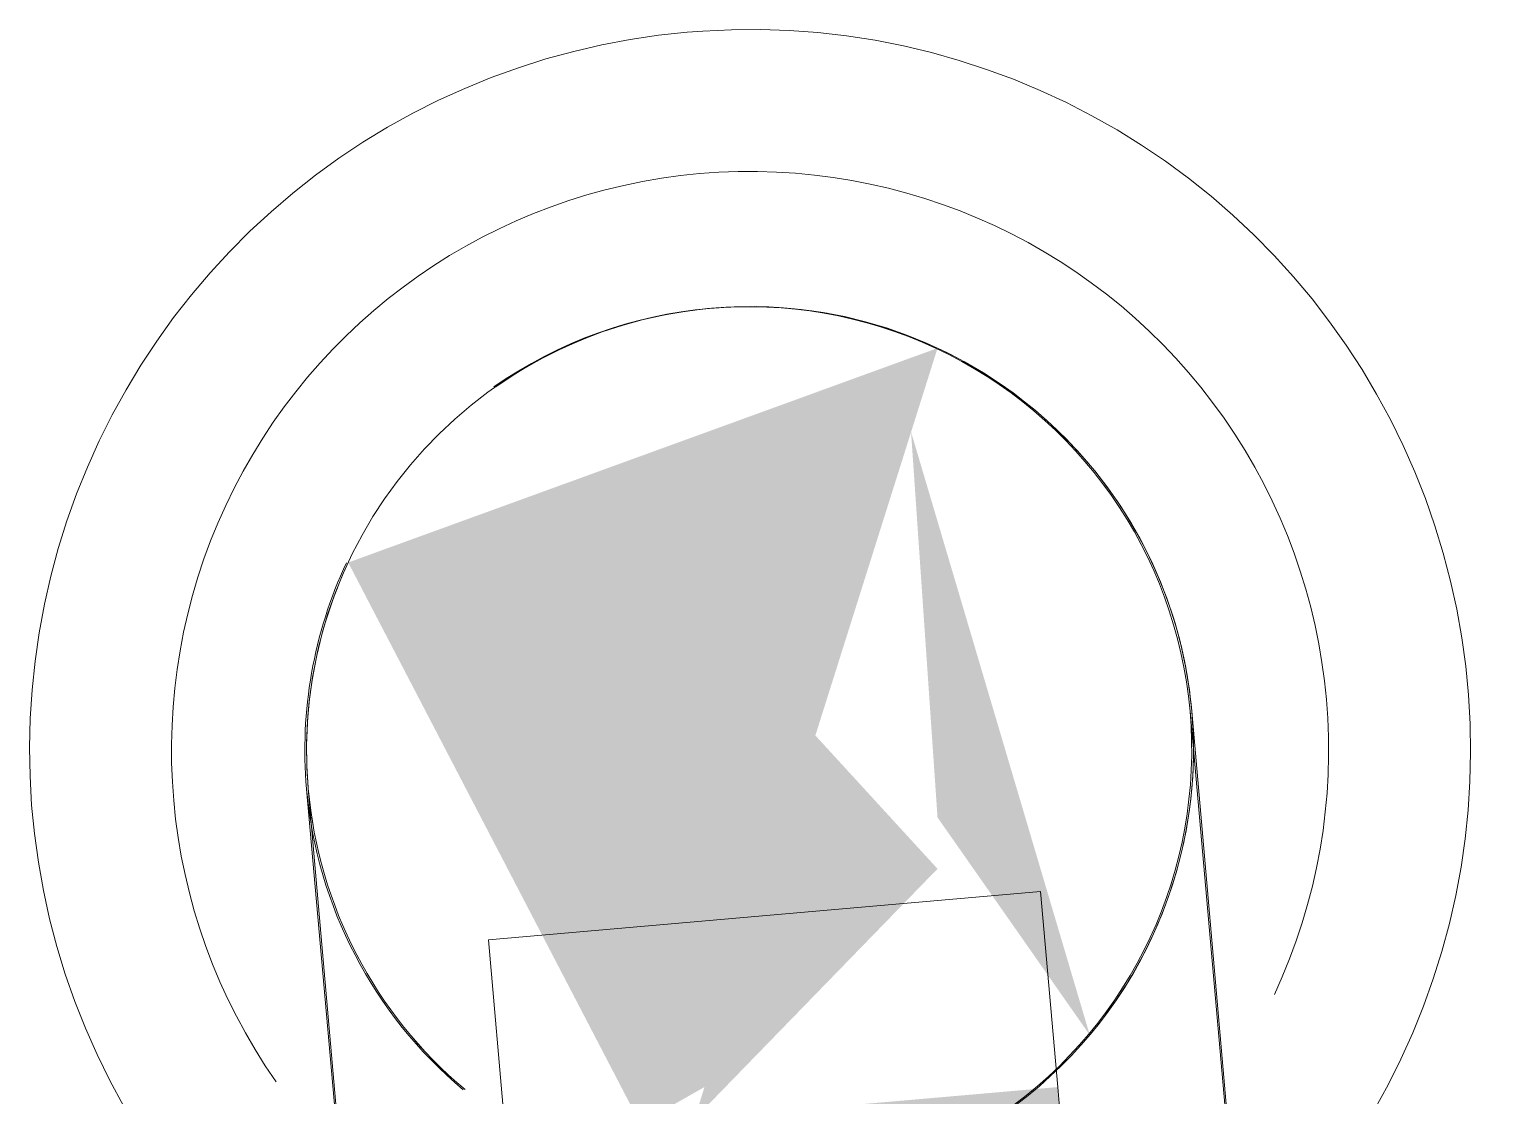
# Model space of a CAD drawing. Header units: millimetres. Extents: x -4612930 to -4329258, y -1064 to 30311.
# Drawn here: x -4567693.98 to -4567680.67, y 17017.82 to 17027.44 of the extents above; entities that cross this region are included whole.
import ezdxf

# ---------------------------------------------------------------- set-up
doc = ezdxf.new("R2010")
doc.units = ezdxf.units.MM
doc.layers.add('Q-SPCQ', color=91, linetype='Continuous', lineweight=5)

# ---------------------------------------------------------------- blocks, each defined once
blk = doc.blocks.new('Static Line_Sayfa_Metal Deck_Pan Mount - Up to 15 _ pitch - Max 2 Users-1845519-SOUTH WEST')
at = {"layer": 'Q-SPCQ'}
for points in [[(-4567688.473, 17017.568), (-4567687.893, 17017.897), (-4567685.791, 17024.563), (-4567691.107, 17022.629), (-4567688.644, 17017.897)], [(-4567685.649, 16971.303), (-4567680.668, 16971.739), (-4567684.706, 17017.897), (-4567689.687, 17017.462)]]:
    blk.add_hatch(color=256, dxfattribs=at).paths.add_polyline_path(points)
h = blk.add_hatch(color=256, dxfattribs=at)
h.paths.add_polyline_path([(-4567687.983, 17017.611), (-4567685.791, 17019.866), (-4567686.893, 17021.069), (-4567687.893, 17017.897)])
h.paths.add_polyline_path([(-4567684.418, 17018.367), (-4567686.03, 17023.808), (-4567685.791, 17020.329)])
for p, q in [((-4567681.841, 17002.362), (-4567683.513, 17021.289)), ((-4567681.84, 17002.359), (-4567683.497, 17021.287)), ((-4567691.482, 17020.585), (-4567689.81, 17001.658)), ((-4567691.467, 17020.589), (-4567689.809, 17001.662)), ((-4567684.861, 17019.662), (-4567689.842, 17019.226)), ((-4567684.706, 17017.897), (-4567684.861, 17019.662)), ((-4567689.842, 17019.226), (-4567689.687, 17017.462)), ((-4567684.706, 17017.897), (-4567680.668, 16971.739))]:
    blk.add_line(p, q, dxfattribs=at)
at = {"layer": 'Q-SPCQ', "flags": 128}
for points in [[(-4567688.048, 17027.413), (-4567688.307, 17027.385), (-4567688.564, 17027.347), (-4567688.819, 17027.299), (-4567689.073, 17027.24), (-4567689.323, 17027.172), (-4567689.571, 17027.093), (-4567689.816, 17027.005), (-4567690.056, 17026.906), (-4567690.293, 17026.799), (-4567690.525, 17026.682), (-4567690.752, 17026.555), (-4567690.974, 17026.42), (-4567691.191, 17026.276), (-4567691.401, 17026.123), (-4567691.606, 17025.962), (-4567691.803, 17025.794), (-4567691.994, 17025.617), (-4567692.177, 17025.433), (-4567692.353, 17025.241), (-4567692.522, 17025.043), (-4567692.682, 17024.838), (-4567692.833, 17024.627), (-4567692.977, 17024.41), (-4567693.111, 17024.188), (-4567693.237, 17023.96), (-4567693.353, 17023.727), (-4567693.46, 17023.49), (-4567693.557, 17023.249), (-4567693.645, 17023.005), (-4567693.722, 17022.756), (-4567693.79, 17022.505), (-4567693.848, 17022.252), (-4567693.895, 17021.996), (-4567693.932, 17021.739), (-4567693.959, 17021.48), (-4567693.976, 17021.221), (-4567693.982, 17020.961), (-4567693.977, 17020.701), (-4567693.963, 17020.441), (-4567693.938, 17020.183), (-4567693.902, 17019.925), (-4567693.857, 17019.669), (-4567693.801, 17019.415), (-4567693.735, 17019.164), (-4567693.659, 17018.915), (-4567693.573, 17018.67), (-4567693.478, 17018.428), (-4567693.372, 17018.19), (-4567693.258, 17017.957), (-4567693.134, 17017.728)], [(-4567688.048, 17027.413), (-4567688.307, 17027.385), (-4567688.564, 17027.347), (-4567688.819, 17027.299), (-4567689.073, 17027.24), (-4567689.323, 17027.172), (-4567689.571, 17027.093), (-4567689.816, 17027.005), (-4567690.056, 17026.906), (-4567690.293, 17026.799), (-4567690.525, 17026.682), (-4567690.752, 17026.555), (-4567690.974, 17026.42), (-4567691.191, 17026.276), (-4567691.401, 17026.123), (-4567691.606, 17025.962), (-4567691.803, 17025.794), (-4567691.994, 17025.617), (-4567692.177, 17025.433), (-4567692.353, 17025.241), (-4567692.522, 17025.043), (-4567692.682, 17024.838), (-4567692.833, 17024.627), (-4567692.977, 17024.41), (-4567693.111, 17024.188), (-4567693.237, 17023.96), (-4567693.353, 17023.727), (-4567693.46, 17023.49), (-4567693.557, 17023.249), (-4567693.645, 17023.005), (-4567693.722, 17022.756), (-4567693.79, 17022.505), (-4567693.848, 17022.252), (-4567693.895, 17021.996), (-4567693.932, 17021.739), (-4567693.959, 17021.48), (-4567693.976, 17021.221), (-4567693.982, 17020.961), (-4567693.977, 17020.701), (-4567693.963, 17020.441), (-4567693.938, 17020.183), (-4567693.902, 17019.925), (-4567693.857, 17019.669), (-4567693.801, 17019.415), (-4567693.735, 17019.164), (-4567693.659, 17018.915), (-4567693.573, 17018.67), (-4567693.478, 17018.428), (-4567693.372, 17018.19), (-4567693.258, 17017.957), (-4567693.134, 17017.728)], [(-4567688.048, 17027.413), (-4567688.307, 17027.385), (-4567688.564, 17027.347), (-4567688.819, 17027.299), (-4567689.073, 17027.24), (-4567689.323, 17027.172), (-4567689.571, 17027.093), (-4567689.816, 17027.005), (-4567690.056, 17026.906), (-4567690.293, 17026.799), (-4567690.525, 17026.682), (-4567690.752, 17026.555), (-4567690.974, 17026.42), (-4567691.191, 17026.276), (-4567691.401, 17026.123), (-4567691.606, 17025.962), (-4567691.803, 17025.794), (-4567691.994, 17025.617), (-4567692.177, 17025.433), (-4567692.353, 17025.241), (-4567692.522, 17025.043), (-4567692.682, 17024.838), (-4567692.833, 17024.627), (-4567692.977, 17024.41), (-4567693.111, 17024.188), (-4567693.237, 17023.96), (-4567693.353, 17023.727), (-4567693.46, 17023.49), (-4567693.557, 17023.249), (-4567693.645, 17023.005), (-4567693.722, 17022.756), (-4567693.79, 17022.505), (-4567693.848, 17022.252), (-4567693.895, 17021.996), (-4567693.932, 17021.739), (-4567693.959, 17021.48), (-4567693.976, 17021.221), (-4567693.982, 17020.961), (-4567693.977, 17020.701), (-4567693.963, 17020.441), (-4567693.938, 17020.183), (-4567693.902, 17019.925), (-4567693.857, 17019.669), (-4567693.801, 17019.415), (-4567693.735, 17019.164), (-4567693.659, 17018.915), (-4567693.573, 17018.67), (-4567693.478, 17018.428), (-4567693.372, 17018.19), (-4567693.258, 17017.957), (-4567693.134, 17017.728)], [(-4567688.048, 17027.413), (-4567688.307, 17027.385), (-4567688.564, 17027.347), (-4567688.819, 17027.299), (-4567689.073, 17027.24), (-4567689.323, 17027.172), (-4567689.571, 17027.093), (-4567689.816, 17027.005), (-4567690.056, 17026.906), (-4567690.293, 17026.799), (-4567690.525, 17026.682), (-4567690.752, 17026.555), (-4567690.974, 17026.42), (-4567691.191, 17026.276), (-4567691.401, 17026.123), (-4567691.606, 17025.962), (-4567691.803, 17025.794), (-4567691.994, 17025.617), (-4567692.177, 17025.433), (-4567692.353, 17025.241), (-4567692.522, 17025.043), (-4567692.682, 17024.838), (-4567692.833, 17024.627), (-4567692.977, 17024.41), (-4567693.111, 17024.188), (-4567693.237, 17023.96), (-4567693.353, 17023.727), (-4567693.46, 17023.49), (-4567693.557, 17023.249), (-4567693.645, 17023.005), (-4567693.722, 17022.756), (-4567693.79, 17022.505), (-4567693.848, 17022.252), (-4567693.895, 17021.996), (-4567693.932, 17021.739), (-4567693.959, 17021.48), (-4567693.976, 17021.221), (-4567693.982, 17020.961), (-4567693.977, 17020.701), (-4567693.963, 17020.441), (-4567693.938, 17020.183), (-4567693.902, 17019.925), (-4567693.857, 17019.669), (-4567693.801, 17019.415), (-4567693.735, 17019.164), (-4567693.659, 17018.915), (-4567693.573, 17018.67), (-4567693.478, 17018.428), (-4567693.372, 17018.19), (-4567693.258, 17017.957), (-4567693.134, 17017.728)], [(-4567688.048, 17027.413), (-4567688.307, 17027.385), (-4567688.564, 17027.347), (-4567688.819, 17027.299), (-4567689.073, 17027.24), (-4567689.323, 17027.172), (-4567689.571, 17027.093), (-4567689.816, 17027.005), (-4567690.056, 17026.906), (-4567690.293, 17026.799), (-4567690.525, 17026.682), (-4567690.752, 17026.555), (-4567690.974, 17026.42), (-4567691.191, 17026.276), (-4567691.401, 17026.123), (-4567691.606, 17025.962), (-4567691.803, 17025.794), (-4567691.994, 17025.617), (-4567692.177, 17025.433), (-4567692.353, 17025.241), (-4567692.522, 17025.043), (-4567692.682, 17024.838), (-4567692.833, 17024.627), (-4567692.977, 17024.41), (-4567693.111, 17024.188), (-4567693.237, 17023.96), (-4567693.353, 17023.727), (-4567693.46, 17023.49), (-4567693.557, 17023.249), (-4567693.645, 17023.005), (-4567693.722, 17022.756), (-4567693.79, 17022.505), (-4567693.848, 17022.252), (-4567693.895, 17021.996), (-4567693.932, 17021.739), (-4567693.959, 17021.48), (-4567693.976, 17021.221), (-4567693.982, 17020.961), (-4567693.977, 17020.701), (-4567693.963, 17020.441), (-4567693.938, 17020.183), (-4567693.902, 17019.925), (-4567693.857, 17019.669), (-4567693.801, 17019.415), (-4567693.735, 17019.164), (-4567693.659, 17018.915), (-4567693.573, 17018.67), (-4567693.478, 17018.428), (-4567693.372, 17018.19), (-4567693.258, 17017.957), (-4567693.134, 17017.728)], [(-4567688.048, 17027.413), (-4567688.307, 17027.385), (-4567688.564, 17027.347), (-4567688.819, 17027.299), (-4567689.073, 17027.24), (-4567689.323, 17027.172), (-4567689.571, 17027.093), (-4567689.816, 17027.005), (-4567690.056, 17026.906), (-4567690.293, 17026.799), (-4567690.525, 17026.682), (-4567690.752, 17026.555), (-4567690.974, 17026.42), (-4567691.191, 17026.276), (-4567691.401, 17026.123), (-4567691.606, 17025.962), (-4567691.803, 17025.794), (-4567691.994, 17025.617), (-4567692.177, 17025.433), (-4567692.353, 17025.241), (-4567692.522, 17025.043), (-4567692.682, 17024.838), (-4567692.833, 17024.627), (-4567692.977, 17024.41), (-4567693.111, 17024.188), (-4567693.237, 17023.96), (-4567693.353, 17023.727), (-4567693.46, 17023.49), (-4567693.557, 17023.249), (-4567693.645, 17023.005), (-4567693.722, 17022.756), (-4567693.79, 17022.505), (-4567693.848, 17022.252), (-4567693.895, 17021.996), (-4567693.932, 17021.739), (-4567693.959, 17021.48), (-4567693.976, 17021.221), (-4567693.982, 17020.961), (-4567693.977, 17020.701), (-4567693.963, 17020.441), (-4567693.938, 17020.183), (-4567693.902, 17019.925), (-4567693.857, 17019.669), (-4567693.801, 17019.415), (-4567693.735, 17019.164), (-4567693.659, 17018.915), (-4567693.573, 17018.67), (-4567693.478, 17018.428), (-4567693.372, 17018.19), (-4567693.258, 17017.957), (-4567693.134, 17017.728)], [(-4567688.048, 17027.413), (-4567688.307, 17027.385), (-4567688.564, 17027.347), (-4567688.819, 17027.299), (-4567689.073, 17027.24), (-4567689.323, 17027.172), (-4567689.571, 17027.093), (-4567689.816, 17027.005), (-4567690.056, 17026.906), (-4567690.293, 17026.799), (-4567690.525, 17026.682), (-4567690.752, 17026.555), (-4567690.974, 17026.42), (-4567691.191, 17026.276), (-4567691.401, 17026.123), (-4567691.606, 17025.962), (-4567691.803, 17025.794), (-4567691.994, 17025.617), (-4567692.177, 17025.433), (-4567692.353, 17025.241), (-4567692.522, 17025.043), (-4567692.682, 17024.838), (-4567692.833, 17024.627), (-4567692.977, 17024.41), (-4567693.111, 17024.188), (-4567693.237, 17023.96), (-4567693.353, 17023.727), (-4567693.46, 17023.49), (-4567693.557, 17023.249), (-4567693.645, 17023.005), (-4567693.722, 17022.756), (-4567693.79, 17022.505), (-4567693.848, 17022.252), (-4567693.895, 17021.996), (-4567693.932, 17021.739), (-4567693.959, 17021.48), (-4567693.976, 17021.221), (-4567693.982, 17020.961), (-4567693.977, 17020.701), (-4567693.963, 17020.441), (-4567693.938, 17020.183), (-4567693.902, 17019.925), (-4567693.857, 17019.669), (-4567693.801, 17019.415), (-4567693.735, 17019.164), (-4567693.659, 17018.915), (-4567693.573, 17018.67), (-4567693.478, 17018.428), (-4567693.372, 17018.19), (-4567693.258, 17017.957), (-4567693.134, 17017.728)], [(-4567688.048, 17027.413), (-4567688.307, 17027.385), (-4567688.564, 17027.347), (-4567688.819, 17027.299), (-4567689.073, 17027.24), (-4567689.323, 17027.172), (-4567689.571, 17027.093), (-4567689.816, 17027.005), (-4567690.056, 17026.906), (-4567690.293, 17026.799), (-4567690.525, 17026.682), (-4567690.752, 17026.555), (-4567690.974, 17026.42), (-4567691.191, 17026.276), (-4567691.401, 17026.123), (-4567691.606, 17025.962), (-4567691.803, 17025.794), (-4567691.994, 17025.617), (-4567692.177, 17025.433), (-4567692.353, 17025.241), (-4567692.522, 17025.043), (-4567692.682, 17024.838), (-4567692.833, 17024.627), (-4567692.977, 17024.41), (-4567693.111, 17024.188), (-4567693.237, 17023.96), (-4567693.353, 17023.727), (-4567693.46, 17023.49), (-4567693.557, 17023.249), (-4567693.645, 17023.005), (-4567693.722, 17022.756), (-4567693.79, 17022.505), (-4567693.848, 17022.252), (-4567693.895, 17021.996), (-4567693.932, 17021.739), (-4567693.959, 17021.48), (-4567693.976, 17021.221), (-4567693.982, 17020.961), (-4567693.977, 17020.701), (-4567693.963, 17020.441), (-4567693.938, 17020.183), (-4567693.902, 17019.925), (-4567693.857, 17019.669), (-4567693.801, 17019.415), (-4567693.735, 17019.164), (-4567693.659, 17018.915), (-4567693.573, 17018.67), (-4567693.478, 17018.428), (-4567693.372, 17018.19), (-4567693.258, 17017.957), (-4567693.134, 17017.728)], [(-4567688.048, 17027.413), (-4567688.307, 17027.385), (-4567688.564, 17027.347), (-4567688.819, 17027.299), (-4567689.073, 17027.24), (-4567689.323, 17027.172), (-4567689.571, 17027.093), (-4567689.816, 17027.005), (-4567690.056, 17026.906), (-4567690.293, 17026.799), (-4567690.525, 17026.682), (-4567690.752, 17026.555), (-4567690.974, 17026.42), (-4567691.191, 17026.276), (-4567691.401, 17026.123), (-4567691.606, 17025.962), (-4567691.803, 17025.794), (-4567691.994, 17025.617), (-4567692.177, 17025.433), (-4567692.353, 17025.241), (-4567692.522, 17025.043), (-4567692.682, 17024.838), (-4567692.833, 17024.627), (-4567692.977, 17024.41), (-4567693.111, 17024.188), (-4567693.237, 17023.96), (-4567693.353, 17023.727), (-4567693.46, 17023.49), (-4567693.557, 17023.249), (-4567693.645, 17023.005), (-4567693.722, 17022.756), (-4567693.79, 17022.505), (-4567693.848, 17022.252), (-4567693.895, 17021.996), (-4567693.932, 17021.739), (-4567693.959, 17021.48), (-4567693.976, 17021.221), (-4567693.982, 17020.961), (-4567693.977, 17020.701), (-4567693.963, 17020.441), (-4567693.938, 17020.183), (-4567693.902, 17019.925), (-4567693.857, 17019.669), (-4567693.801, 17019.415), (-4567693.735, 17019.164), (-4567693.659, 17018.915), (-4567693.573, 17018.67), (-4567693.478, 17018.428), (-4567693.372, 17018.19), (-4567693.258, 17017.957), (-4567693.134, 17017.728)], [(-4567688.048, 17027.413), (-4567688.307, 17027.385), (-4567688.564, 17027.347), (-4567688.819, 17027.299), (-4567689.073, 17027.24), (-4567689.323, 17027.172), (-4567689.571, 17027.093), (-4567689.816, 17027.005), (-4567690.056, 17026.906), (-4567690.293, 17026.799), (-4567690.525, 17026.682), (-4567690.752, 17026.555), (-4567690.974, 17026.42), (-4567691.191, 17026.276), (-4567691.401, 17026.123), (-4567691.606, 17025.962), (-4567691.803, 17025.794), (-4567691.994, 17025.617), (-4567692.177, 17025.433), (-4567692.353, 17025.241), (-4567692.522, 17025.043), (-4567692.682, 17024.838), (-4567692.833, 17024.627), (-4567692.977, 17024.41), (-4567693.111, 17024.188), (-4567693.237, 17023.96), (-4567693.353, 17023.727), (-4567693.46, 17023.49), (-4567693.557, 17023.249), (-4567693.645, 17023.005), (-4567693.722, 17022.756), (-4567693.79, 17022.505), (-4567693.848, 17022.252), (-4567693.895, 17021.996), (-4567693.932, 17021.739), (-4567693.959, 17021.48), (-4567693.976, 17021.221), (-4567693.982, 17020.961), (-4567693.977, 17020.701), (-4567693.963, 17020.441), (-4567693.938, 17020.183), (-4567693.902, 17019.925), (-4567693.857, 17019.669), (-4567693.801, 17019.415), (-4567693.735, 17019.164), (-4567693.659, 17018.915), (-4567693.573, 17018.67), (-4567693.478, 17018.428), (-4567693.372, 17018.19), (-4567693.258, 17017.957), (-4567693.134, 17017.728)], [(-4567688.048, 17027.413), (-4567688.307, 17027.385), (-4567688.564, 17027.347), (-4567688.819, 17027.299), (-4567689.073, 17027.24), (-4567689.323, 17027.172), (-4567689.571, 17027.093), (-4567689.816, 17027.005), (-4567690.056, 17026.906), (-4567690.293, 17026.799), (-4567690.525, 17026.682), (-4567690.752, 17026.555), (-4567690.974, 17026.42), (-4567691.191, 17026.276), (-4567691.401, 17026.123), (-4567691.606, 17025.962), (-4567691.803, 17025.794), (-4567691.994, 17025.617), (-4567692.177, 17025.433), (-4567692.353, 17025.241), (-4567692.522, 17025.043), (-4567692.682, 17024.838), (-4567692.833, 17024.627), (-4567692.977, 17024.41), (-4567693.111, 17024.188), (-4567693.237, 17023.96), (-4567693.353, 17023.727), (-4567693.46, 17023.49), (-4567693.557, 17023.249), (-4567693.645, 17023.005), (-4567693.722, 17022.756), (-4567693.79, 17022.505), (-4567693.848, 17022.252), (-4567693.895, 17021.996), (-4567693.932, 17021.739), (-4567693.959, 17021.48), (-4567693.976, 17021.221), (-4567693.982, 17020.961), (-4567693.977, 17020.701), (-4567693.963, 17020.441), (-4567693.938, 17020.183), (-4567693.902, 17019.925), (-4567693.857, 17019.669), (-4567693.801, 17019.415), (-4567693.735, 17019.164), (-4567693.659, 17018.915), (-4567693.573, 17018.67), (-4567693.478, 17018.428), (-4567693.372, 17018.19), (-4567693.258, 17017.957), (-4567693.134, 17017.728)], [(-4567688.048, 17027.413), (-4567688.307, 17027.385), (-4567688.564, 17027.347), (-4567688.819, 17027.299), (-4567689.073, 17027.24), (-4567689.323, 17027.172), (-4567689.571, 17027.093), (-4567689.816, 17027.005), (-4567690.056, 17026.906), (-4567690.293, 17026.799), (-4567690.525, 17026.682), (-4567690.752, 17026.555), (-4567690.974, 17026.42), (-4567691.191, 17026.276), (-4567691.401, 17026.123), (-4567691.606, 17025.962), (-4567691.803, 17025.794), (-4567691.994, 17025.617), (-4567692.177, 17025.433), (-4567692.353, 17025.241), (-4567692.522, 17025.043), (-4567692.682, 17024.838), (-4567692.833, 17024.627), (-4567692.977, 17024.41), (-4567693.111, 17024.188), (-4567693.237, 17023.96), (-4567693.353, 17023.727), (-4567693.46, 17023.49), (-4567693.557, 17023.249), (-4567693.645, 17023.005), (-4567693.722, 17022.756), (-4567693.79, 17022.505), (-4567693.848, 17022.252), (-4567693.895, 17021.996), (-4567693.932, 17021.739), (-4567693.959, 17021.48), (-4567693.976, 17021.221), (-4567693.982, 17020.961), (-4567693.977, 17020.701), (-4567693.963, 17020.441), (-4567693.938, 17020.183), (-4567693.902, 17019.925), (-4567693.857, 17019.669), (-4567693.801, 17019.415), (-4567693.735, 17019.164), (-4567693.659, 17018.915), (-4567693.573, 17018.67), (-4567693.478, 17018.428), (-4567693.372, 17018.19), (-4567693.258, 17017.957), (-4567693.134, 17017.728)], [(-4567688.048, 17027.413), (-4567688.307, 17027.385), (-4567688.564, 17027.347), (-4567688.819, 17027.299), (-4567689.073, 17027.24), (-4567689.323, 17027.172), (-4567689.571, 17027.093), (-4567689.816, 17027.005), (-4567690.056, 17026.906), (-4567690.293, 17026.799), (-4567690.525, 17026.682), (-4567690.752, 17026.555), (-4567690.974, 17026.42), (-4567691.191, 17026.276), (-4567691.401, 17026.123), (-4567691.606, 17025.962), (-4567691.803, 17025.794), (-4567691.994, 17025.617), (-4567692.177, 17025.433), (-4567692.353, 17025.241), (-4567692.522, 17025.043), (-4567692.682, 17024.838), (-4567692.833, 17024.627), (-4567692.977, 17024.41), (-4567693.111, 17024.188), (-4567693.237, 17023.96), (-4567693.353, 17023.727), (-4567693.46, 17023.49), (-4567693.557, 17023.249), (-4567693.645, 17023.005), (-4567693.722, 17022.756), (-4567693.79, 17022.505), (-4567693.848, 17022.252), (-4567693.895, 17021.996), (-4567693.932, 17021.739), (-4567693.959, 17021.48), (-4567693.976, 17021.221), (-4567693.982, 17020.961), (-4567693.977, 17020.701), (-4567693.963, 17020.441), (-4567693.938, 17020.183), (-4567693.902, 17019.925), (-4567693.857, 17019.669), (-4567693.801, 17019.415), (-4567693.735, 17019.164), (-4567693.659, 17018.915), (-4567693.573, 17018.67), (-4567693.478, 17018.428), (-4567693.372, 17018.19), (-4567693.258, 17017.957), (-4567693.134, 17017.728)], [(-4567688.048, 17027.413), (-4567688.307, 17027.385), (-4567688.564, 17027.347), (-4567688.819, 17027.299), (-4567689.073, 17027.24), (-4567689.323, 17027.172), (-4567689.571, 17027.093), (-4567689.816, 17027.005), (-4567690.056, 17026.906), (-4567690.293, 17026.799), (-4567690.525, 17026.682), (-4567690.752, 17026.555), (-4567690.974, 17026.42), (-4567691.191, 17026.276), (-4567691.401, 17026.123), (-4567691.606, 17025.962), (-4567691.803, 17025.794), (-4567691.994, 17025.617), (-4567692.177, 17025.433), (-4567692.353, 17025.241), (-4567692.522, 17025.043), (-4567692.682, 17024.838), (-4567692.833, 17024.627), (-4567692.977, 17024.41), (-4567693.111, 17024.188), (-4567693.237, 17023.96), (-4567693.353, 17023.727), (-4567693.46, 17023.49), (-4567693.557, 17023.249), (-4567693.645, 17023.005), (-4567693.722, 17022.756), (-4567693.79, 17022.505), (-4567693.848, 17022.252), (-4567693.895, 17021.996), (-4567693.932, 17021.739), (-4567693.959, 17021.48), (-4567693.976, 17021.221), (-4567693.982, 17020.961), (-4567693.977, 17020.701), (-4567693.963, 17020.441), (-4567693.938, 17020.183), (-4567693.902, 17019.925), (-4567693.857, 17019.669), (-4567693.801, 17019.415), (-4567693.735, 17019.164), (-4567693.659, 17018.915), (-4567693.573, 17018.67), (-4567693.478, 17018.428), (-4567693.372, 17018.19), (-4567693.258, 17017.957), (-4567693.134, 17017.728)], [(-4567688.048, 17027.413), (-4567688.307, 17027.385), (-4567688.564, 17027.347), (-4567688.819, 17027.299), (-4567689.073, 17027.24), (-4567689.323, 17027.172), (-4567689.571, 17027.093), (-4567689.816, 17027.005), (-4567690.056, 17026.906), (-4567690.293, 17026.799), (-4567690.525, 17026.682), (-4567690.752, 17026.555), (-4567690.974, 17026.42), (-4567691.191, 17026.276), (-4567691.401, 17026.123), (-4567691.606, 17025.962), (-4567691.803, 17025.794), (-4567691.994, 17025.617), (-4567692.177, 17025.433), (-4567692.353, 17025.241), (-4567692.522, 17025.043), (-4567692.682, 17024.838), (-4567692.833, 17024.627), (-4567692.977, 17024.41), (-4567693.111, 17024.188), (-4567693.237, 17023.96), (-4567693.353, 17023.727), (-4567693.46, 17023.49), (-4567693.557, 17023.249), (-4567693.645, 17023.005), (-4567693.722, 17022.756), (-4567693.79, 17022.505), (-4567693.848, 17022.252), (-4567693.895, 17021.996), (-4567693.932, 17021.739), (-4567693.959, 17021.48), (-4567693.976, 17021.221), (-4567693.982, 17020.961), (-4567693.977, 17020.701), (-4567693.963, 17020.441), (-4567693.938, 17020.183), (-4567693.902, 17019.925), (-4567693.857, 17019.669), (-4567693.801, 17019.415), (-4567693.735, 17019.164), (-4567693.659, 17018.915), (-4567693.573, 17018.67), (-4567693.478, 17018.428), (-4567693.372, 17018.19), (-4567693.258, 17017.957), (-4567693.134, 17017.728)], [(-4567688.048, 17027.413), (-4567688.307, 17027.385), (-4567688.564, 17027.347), (-4567688.819, 17027.299), (-4567689.073, 17027.24), (-4567689.323, 17027.172), (-4567689.571, 17027.093), (-4567689.816, 17027.005), (-4567690.056, 17026.906), (-4567690.293, 17026.799), (-4567690.525, 17026.682), (-4567690.752, 17026.555), (-4567690.974, 17026.42), (-4567691.191, 17026.276), (-4567691.401, 17026.123), (-4567691.606, 17025.962), (-4567691.803, 17025.794), (-4567691.994, 17025.617), (-4567692.177, 17025.433), (-4567692.353, 17025.241), (-4567692.522, 17025.043), (-4567692.682, 17024.838), (-4567692.833, 17024.627), (-4567692.977, 17024.41), (-4567693.111, 17024.188), (-4567693.237, 17023.96), (-4567693.353, 17023.727), (-4567693.46, 17023.49), (-4567693.557, 17023.249), (-4567693.645, 17023.005), (-4567693.722, 17022.756), (-4567693.79, 17022.505), (-4567693.848, 17022.252), (-4567693.895, 17021.996), (-4567693.932, 17021.739), (-4567693.959, 17021.48), (-4567693.976, 17021.221), (-4567693.982, 17020.961), (-4567693.977, 17020.701), (-4567693.963, 17020.441), (-4567693.938, 17020.183), (-4567693.902, 17019.925), (-4567693.857, 17019.669), (-4567693.801, 17019.415), (-4567693.735, 17019.164), (-4567693.659, 17018.915), (-4567693.573, 17018.67), (-4567693.478, 17018.428), (-4567693.372, 17018.19), (-4567693.258, 17017.957), (-4567693.134, 17017.728)], [(-4567688.048, 17027.413), (-4567688.307, 17027.385), (-4567688.564, 17027.347), (-4567688.819, 17027.299), (-4567689.073, 17027.24), (-4567689.323, 17027.172), (-4567689.571, 17027.093), (-4567689.816, 17027.005), (-4567690.056, 17026.906), (-4567690.293, 17026.799), (-4567690.525, 17026.682), (-4567690.752, 17026.555), (-4567690.974, 17026.42), (-4567691.191, 17026.276), (-4567691.401, 17026.123), (-4567691.606, 17025.962), (-4567691.803, 17025.794), (-4567691.994, 17025.617), (-4567692.177, 17025.433), (-4567692.353, 17025.241), (-4567692.522, 17025.043), (-4567692.682, 17024.838), (-4567692.833, 17024.627), (-4567692.977, 17024.41), (-4567693.111, 17024.188), (-4567693.237, 17023.96), (-4567693.353, 17023.727), (-4567693.46, 17023.49), (-4567693.557, 17023.249), (-4567693.645, 17023.005), (-4567693.722, 17022.756), (-4567693.79, 17022.505), (-4567693.848, 17022.252), (-4567693.895, 17021.996), (-4567693.932, 17021.739), (-4567693.959, 17021.48), (-4567693.976, 17021.221), (-4567693.982, 17020.961), (-4567693.977, 17020.701), (-4567693.963, 17020.441), (-4567693.938, 17020.183), (-4567693.902, 17019.925), (-4567693.857, 17019.669), (-4567693.801, 17019.415), (-4567693.735, 17019.164), (-4567693.659, 17018.915), (-4567693.573, 17018.67), (-4567693.478, 17018.428), (-4567693.372, 17018.19), (-4567693.258, 17017.957), (-4567693.134, 17017.728)], [(-4567681.852, 17017.688), (-4567681.727, 17017.916), (-4567681.611, 17018.149), (-4567681.504, 17018.386), (-4567681.407, 17018.627), (-4567681.319, 17018.872), (-4567681.241, 17019.12), (-4567681.174, 17019.371), (-4567681.116, 17019.624), (-4567681.068, 17019.88), (-4567681.031, 17020.137), (-4567681.004, 17020.396), (-4567680.988, 17020.655), (-4567680.982, 17020.915), (-4567680.986, 17021.175), (-4567681.001, 17021.435), (-4567681.026, 17021.693), (-4567681.061, 17021.951), (-4567681.107, 17022.207), (-4567681.163, 17022.461), (-4567681.229, 17022.712), (-4567681.305, 17022.961), (-4567681.39, 17023.206), (-4567681.486, 17023.448), (-4567681.591, 17023.686), (-4567681.706, 17023.919), (-4567681.83, 17024.148), (-4567681.962, 17024.371), (-4567682.104, 17024.589), (-4567682.254, 17024.801), (-4567682.413, 17025.007), (-4567682.58, 17025.207), (-4567682.755, 17025.399), (-4567682.937, 17025.585), (-4567683.126, 17025.763), (-4567683.323, 17025.933), (-4567683.526, 17026.096), (-4567683.735, 17026.25), (-4567683.951, 17026.395), (-4567684.172, 17026.532), (-4567684.398, 17026.66), (-4567684.629, 17026.779), (-4567684.865, 17026.888), (-4567685.105, 17026.988), (-4567685.349, 17027.078), (-4567685.596, 17027.159), (-4567685.846, 17027.229), (-4567686.099, 17027.289), (-4567686.354, 17027.34), (-4567686.611, 17027.38), (-4567686.87, 17027.409), (-4567687.129, 17027.428), (-4567687.389, 17027.437), (-4567687.649, 17027.436), (-4567687.908, 17027.424), (-4567688.048, 17027.413)], [(-4567681.852, 17017.688), (-4567681.727, 17017.916), (-4567681.611, 17018.149), (-4567681.504, 17018.386), (-4567681.407, 17018.627), (-4567681.319, 17018.872), (-4567681.241, 17019.12), (-4567681.174, 17019.371), (-4567681.116, 17019.624), (-4567681.068, 17019.88), (-4567681.031, 17020.137), (-4567681.004, 17020.396), (-4567680.988, 17020.655), (-4567680.982, 17020.915), (-4567680.986, 17021.175), (-4567681.001, 17021.435), (-4567681.026, 17021.693), (-4567681.061, 17021.951), (-4567681.107, 17022.207), (-4567681.163, 17022.461), (-4567681.229, 17022.712), (-4567681.305, 17022.961), (-4567681.39, 17023.206), (-4567681.486, 17023.448), (-4567681.591, 17023.686), (-4567681.706, 17023.919), (-4567681.83, 17024.148), (-4567681.962, 17024.371), (-4567682.104, 17024.589), (-4567682.254, 17024.801), (-4567682.413, 17025.007), (-4567682.58, 17025.207), (-4567682.755, 17025.399), (-4567682.937, 17025.585), (-4567683.126, 17025.763), (-4567683.323, 17025.933), (-4567683.526, 17026.096), (-4567683.735, 17026.25), (-4567683.951, 17026.395), (-4567684.172, 17026.532), (-4567684.398, 17026.66), (-4567684.629, 17026.779), (-4567684.865, 17026.888), (-4567685.105, 17026.988), (-4567685.349, 17027.078), (-4567685.596, 17027.159), (-4567685.846, 17027.229), (-4567686.099, 17027.289), (-4567686.354, 17027.34), (-4567686.611, 17027.38), (-4567686.87, 17027.409), (-4567687.129, 17027.428), (-4567687.389, 17027.437), (-4567687.649, 17027.436), (-4567687.908, 17027.424), (-4567688.048, 17027.413)], [(-4567681.852, 17017.688), (-4567681.727, 17017.916), (-4567681.611, 17018.149), (-4567681.504, 17018.386), (-4567681.407, 17018.627), (-4567681.319, 17018.872), (-4567681.241, 17019.12), (-4567681.174, 17019.371), (-4567681.116, 17019.624), (-4567681.068, 17019.88), (-4567681.031, 17020.137), (-4567681.004, 17020.396), (-4567680.988, 17020.655), (-4567680.982, 17020.915), (-4567680.986, 17021.175), (-4567681.001, 17021.435), (-4567681.026, 17021.693), (-4567681.061, 17021.951), (-4567681.107, 17022.207), (-4567681.163, 17022.461), (-4567681.229, 17022.712), (-4567681.305, 17022.961), (-4567681.39, 17023.206), (-4567681.486, 17023.448), (-4567681.591, 17023.686), (-4567681.706, 17023.919), (-4567681.83, 17024.148), (-4567681.962, 17024.371), (-4567682.104, 17024.589), (-4567682.254, 17024.801), (-4567682.413, 17025.007), (-4567682.58, 17025.207), (-4567682.755, 17025.399), (-4567682.937, 17025.585), (-4567683.126, 17025.763), (-4567683.323, 17025.933), (-4567683.526, 17026.096), (-4567683.735, 17026.25), (-4567683.951, 17026.395), (-4567684.172, 17026.532), (-4567684.398, 17026.66), (-4567684.629, 17026.779), (-4567684.865, 17026.888), (-4567685.105, 17026.988), (-4567685.349, 17027.078), (-4567685.596, 17027.159), (-4567685.846, 17027.229), (-4567686.099, 17027.289), (-4567686.354, 17027.34), (-4567686.611, 17027.38), (-4567686.87, 17027.409), (-4567687.129, 17027.428), (-4567687.389, 17027.437), (-4567687.649, 17027.436), (-4567687.908, 17027.424), (-4567688.048, 17027.413)], [(-4567681.852, 17017.688), (-4567681.727, 17017.916), (-4567681.611, 17018.149), (-4567681.504, 17018.386), (-4567681.407, 17018.627), (-4567681.319, 17018.872), (-4567681.241, 17019.12), (-4567681.174, 17019.371), (-4567681.116, 17019.624), (-4567681.068, 17019.88), (-4567681.031, 17020.137), (-4567681.004, 17020.396), (-4567680.988, 17020.655), (-4567680.982, 17020.915), (-4567680.986, 17021.175), (-4567681.001, 17021.435), (-4567681.026, 17021.693), (-4567681.061, 17021.951), (-4567681.107, 17022.207), (-4567681.163, 17022.461), (-4567681.229, 17022.712), (-4567681.305, 17022.961), (-4567681.39, 17023.206), (-4567681.486, 17023.448), (-4567681.591, 17023.686), (-4567681.706, 17023.919), (-4567681.83, 17024.148), (-4567681.962, 17024.371), (-4567682.104, 17024.589), (-4567682.254, 17024.801), (-4567682.413, 17025.007), (-4567682.58, 17025.207), (-4567682.755, 17025.399), (-4567682.937, 17025.585), (-4567683.126, 17025.763), (-4567683.323, 17025.933), (-4567683.526, 17026.096), (-4567683.735, 17026.25), (-4567683.951, 17026.395), (-4567684.172, 17026.532), (-4567684.398, 17026.66), (-4567684.629, 17026.779), (-4567684.865, 17026.888), (-4567685.105, 17026.988), (-4567685.349, 17027.078), (-4567685.596, 17027.159), (-4567685.846, 17027.229), (-4567686.099, 17027.289), (-4567686.354, 17027.34), (-4567686.611, 17027.38), (-4567686.87, 17027.409), (-4567687.129, 17027.428), (-4567687.389, 17027.437), (-4567687.649, 17027.436), (-4567687.908, 17027.424), (-4567688.048, 17027.413)], [(-4567681.852, 17017.688), (-4567681.727, 17017.916), (-4567681.611, 17018.149), (-4567681.504, 17018.386), (-4567681.407, 17018.627), (-4567681.319, 17018.872), (-4567681.241, 17019.12), (-4567681.174, 17019.371), (-4567681.116, 17019.624), (-4567681.068, 17019.88), (-4567681.031, 17020.137), (-4567681.004, 17020.396), (-4567680.988, 17020.655), (-4567680.982, 17020.915), (-4567680.986, 17021.175), (-4567681.001, 17021.435), (-4567681.026, 17021.693), (-4567681.061, 17021.951), (-4567681.107, 17022.207), (-4567681.163, 17022.461), (-4567681.229, 17022.712), (-4567681.305, 17022.961), (-4567681.39, 17023.206), (-4567681.486, 17023.448), (-4567681.591, 17023.686), (-4567681.706, 17023.919), (-4567681.83, 17024.148), (-4567681.962, 17024.371), (-4567682.104, 17024.589), (-4567682.254, 17024.801), (-4567682.413, 17025.007), (-4567682.58, 17025.207), (-4567682.755, 17025.399), (-4567682.937, 17025.585), (-4567683.126, 17025.763), (-4567683.323, 17025.933), (-4567683.526, 17026.096), (-4567683.735, 17026.25), (-4567683.951, 17026.395), (-4567684.172, 17026.532), (-4567684.398, 17026.66), (-4567684.629, 17026.779), (-4567684.865, 17026.888), (-4567685.105, 17026.988), (-4567685.349, 17027.078), (-4567685.596, 17027.159), (-4567685.846, 17027.229), (-4567686.099, 17027.289), (-4567686.354, 17027.34), (-4567686.611, 17027.38), (-4567686.87, 17027.409), (-4567687.129, 17027.428), (-4567687.389, 17027.437), (-4567687.649, 17027.436), (-4567687.908, 17027.424), (-4567688.048, 17027.413)], [(-4567681.852, 17017.688), (-4567681.727, 17017.916), (-4567681.611, 17018.149), (-4567681.504, 17018.386), (-4567681.407, 17018.627), (-4567681.319, 17018.872), (-4567681.241, 17019.12), (-4567681.174, 17019.371), (-4567681.116, 17019.624), (-4567681.068, 17019.88), (-4567681.031, 17020.137), (-4567681.004, 17020.396), (-4567680.988, 17020.655), (-4567680.982, 17020.915), (-4567680.986, 17021.175), (-4567681.001, 17021.435), (-4567681.026, 17021.693), (-4567681.061, 17021.951), (-4567681.107, 17022.207), (-4567681.163, 17022.461), (-4567681.229, 17022.712), (-4567681.305, 17022.961), (-4567681.39, 17023.206), (-4567681.486, 17023.448), (-4567681.591, 17023.686), (-4567681.706, 17023.919), (-4567681.83, 17024.148), (-4567681.962, 17024.371), (-4567682.104, 17024.589), (-4567682.254, 17024.801), (-4567682.413, 17025.007), (-4567682.58, 17025.207), (-4567682.755, 17025.399), (-4567682.937, 17025.585), (-4567683.126, 17025.763), (-4567683.323, 17025.933), (-4567683.526, 17026.096), (-4567683.735, 17026.25), (-4567683.951, 17026.395), (-4567684.172, 17026.532), (-4567684.398, 17026.66), (-4567684.629, 17026.779), (-4567684.865, 17026.888), (-4567685.105, 17026.988), (-4567685.349, 17027.078), (-4567685.596, 17027.159), (-4567685.846, 17027.229), (-4567686.099, 17027.289), (-4567686.354, 17027.34), (-4567686.611, 17027.38), (-4567686.87, 17027.409), (-4567687.129, 17027.428), (-4567687.389, 17027.437), (-4567687.649, 17027.436), (-4567687.908, 17027.424), (-4567688.048, 17027.413)], [(-4567681.852, 17017.688), (-4567681.727, 17017.916), (-4567681.611, 17018.149), (-4567681.504, 17018.386), (-4567681.407, 17018.627), (-4567681.319, 17018.872), (-4567681.241, 17019.12), (-4567681.174, 17019.371), (-4567681.116, 17019.624), (-4567681.068, 17019.88), (-4567681.031, 17020.137), (-4567681.004, 17020.396), (-4567680.988, 17020.655), (-4567680.982, 17020.915), (-4567680.986, 17021.175), (-4567681.001, 17021.435), (-4567681.026, 17021.693), (-4567681.061, 17021.951), (-4567681.107, 17022.207), (-4567681.163, 17022.461), (-4567681.229, 17022.712), (-4567681.305, 17022.961), (-4567681.39, 17023.206), (-4567681.486, 17023.448), (-4567681.591, 17023.686), (-4567681.706, 17023.919), (-4567681.83, 17024.148), (-4567681.962, 17024.371), (-4567682.104, 17024.589), (-4567682.254, 17024.801), (-4567682.413, 17025.007), (-4567682.58, 17025.207), (-4567682.755, 17025.399), (-4567682.937, 17025.585), (-4567683.126, 17025.763), (-4567683.323, 17025.933), (-4567683.526, 17026.096), (-4567683.735, 17026.25), (-4567683.951, 17026.395), (-4567684.172, 17026.532), (-4567684.398, 17026.66), (-4567684.629, 17026.779), (-4567684.865, 17026.888), (-4567685.105, 17026.988), (-4567685.349, 17027.078), (-4567685.596, 17027.159), (-4567685.846, 17027.229), (-4567686.099, 17027.289), (-4567686.354, 17027.34), (-4567686.611, 17027.38), (-4567686.87, 17027.409), (-4567687.129, 17027.428), (-4567687.389, 17027.437), (-4567687.649, 17027.436), (-4567687.908, 17027.424), (-4567688.048, 17027.413)], [(-4567681.852, 17017.688), (-4567681.727, 17017.916), (-4567681.611, 17018.149), (-4567681.504, 17018.386), (-4567681.407, 17018.627), (-4567681.319, 17018.872), (-4567681.241, 17019.12), (-4567681.174, 17019.371), (-4567681.116, 17019.624), (-4567681.068, 17019.88), (-4567681.031, 17020.137), (-4567681.004, 17020.396), (-4567680.988, 17020.655), (-4567680.982, 17020.915), (-4567680.986, 17021.175), (-4567681.001, 17021.435), (-4567681.026, 17021.693), (-4567681.061, 17021.951), (-4567681.107, 17022.207), (-4567681.163, 17022.461), (-4567681.229, 17022.712), (-4567681.305, 17022.961), (-4567681.39, 17023.206), (-4567681.486, 17023.448), (-4567681.591, 17023.686), (-4567681.706, 17023.919), (-4567681.83, 17024.148), (-4567681.962, 17024.371), (-4567682.104, 17024.589), (-4567682.254, 17024.801), (-4567682.413, 17025.007), (-4567682.58, 17025.207), (-4567682.755, 17025.399), (-4567682.937, 17025.585), (-4567683.126, 17025.763), (-4567683.323, 17025.933), (-4567683.526, 17026.096), (-4567683.735, 17026.25), (-4567683.951, 17026.395), (-4567684.172, 17026.532), (-4567684.398, 17026.66), (-4567684.629, 17026.779), (-4567684.865, 17026.888), (-4567685.105, 17026.988), (-4567685.349, 17027.078), (-4567685.596, 17027.159), (-4567685.846, 17027.229), (-4567686.099, 17027.289), (-4567686.354, 17027.34), (-4567686.611, 17027.38), (-4567686.87, 17027.409), (-4567687.129, 17027.428), (-4567687.389, 17027.437), (-4567687.649, 17027.436), (-4567687.908, 17027.424), (-4567688.048, 17027.413)], [(-4567681.852, 17017.688), (-4567681.727, 17017.916), (-4567681.611, 17018.149), (-4567681.504, 17018.386), (-4567681.407, 17018.627), (-4567681.319, 17018.872), (-4567681.241, 17019.12), (-4567681.174, 17019.371), (-4567681.116, 17019.624), (-4567681.068, 17019.88), (-4567681.031, 17020.137), (-4567681.004, 17020.396), (-4567680.988, 17020.655), (-4567680.982, 17020.915), (-4567680.986, 17021.175), (-4567681.001, 17021.435), (-4567681.026, 17021.693), (-4567681.061, 17021.951), (-4567681.107, 17022.207), (-4567681.163, 17022.461), (-4567681.229, 17022.712), (-4567681.305, 17022.961), (-4567681.39, 17023.206), (-4567681.486, 17023.448), (-4567681.591, 17023.686), (-4567681.706, 17023.919), (-4567681.83, 17024.148), (-4567681.962, 17024.371), (-4567682.104, 17024.589), (-4567682.254, 17024.801), (-4567682.413, 17025.007), (-4567682.58, 17025.207), (-4567682.755, 17025.399), (-4567682.937, 17025.585), (-4567683.126, 17025.763), (-4567683.323, 17025.933), (-4567683.526, 17026.096), (-4567683.735, 17026.25), (-4567683.951, 17026.395), (-4567684.172, 17026.532), (-4567684.398, 17026.66), (-4567684.629, 17026.779), (-4567684.865, 17026.888), (-4567685.105, 17026.988), (-4567685.349, 17027.078), (-4567685.596, 17027.159), (-4567685.846, 17027.229), (-4567686.099, 17027.289), (-4567686.354, 17027.34), (-4567686.611, 17027.38), (-4567686.87, 17027.409), (-4567687.129, 17027.428), (-4567687.389, 17027.437), (-4567687.649, 17027.436), (-4567687.908, 17027.424), (-4567688.048, 17027.413)], [(-4567681.852, 17017.688), (-4567681.727, 17017.916), (-4567681.611, 17018.149), (-4567681.504, 17018.386), (-4567681.407, 17018.627), (-4567681.319, 17018.872), (-4567681.241, 17019.12), (-4567681.174, 17019.371), (-4567681.116, 17019.624), (-4567681.068, 17019.88), (-4567681.031, 17020.137), (-4567681.004, 17020.396), (-4567680.988, 17020.655), (-4567680.982, 17020.915), (-4567680.986, 17021.175), (-4567681.001, 17021.435), (-4567681.026, 17021.693), (-4567681.061, 17021.951), (-4567681.107, 17022.207), (-4567681.163, 17022.461), (-4567681.229, 17022.712), (-4567681.305, 17022.961), (-4567681.39, 17023.206), (-4567681.486, 17023.448), (-4567681.591, 17023.686), (-4567681.706, 17023.919), (-4567681.83, 17024.148), (-4567681.962, 17024.371), (-4567682.104, 17024.589), (-4567682.254, 17024.801), (-4567682.413, 17025.007), (-4567682.58, 17025.207), (-4567682.755, 17025.399), (-4567682.937, 17025.585), (-4567683.126, 17025.763), (-4567683.323, 17025.933), (-4567683.526, 17026.096), (-4567683.735, 17026.25), (-4567683.951, 17026.395), (-4567684.172, 17026.532), (-4567684.398, 17026.66), (-4567684.629, 17026.779), (-4567684.865, 17026.888), (-4567685.105, 17026.988), (-4567685.349, 17027.078), (-4567685.596, 17027.159), (-4567685.846, 17027.229), (-4567686.099, 17027.289), (-4567686.354, 17027.34), (-4567686.611, 17027.38), (-4567686.87, 17027.409), (-4567687.129, 17027.428), (-4567687.389, 17027.437), (-4567687.649, 17027.436), (-4567687.908, 17027.424), (-4567688.048, 17027.413)], [(-4567681.852, 17017.688), (-4567681.727, 17017.916), (-4567681.611, 17018.149), (-4567681.504, 17018.386), (-4567681.407, 17018.627), (-4567681.319, 17018.872), (-4567681.241, 17019.12), (-4567681.174, 17019.371), (-4567681.116, 17019.624), (-4567681.068, 17019.88), (-4567681.031, 17020.137), (-4567681.004, 17020.396), (-4567680.988, 17020.655), (-4567680.982, 17020.915), (-4567680.986, 17021.175), (-4567681.001, 17021.435), (-4567681.026, 17021.693), (-4567681.061, 17021.951), (-4567681.107, 17022.207), (-4567681.163, 17022.461), (-4567681.229, 17022.712), (-4567681.305, 17022.961), (-4567681.39, 17023.206), (-4567681.486, 17023.448), (-4567681.591, 17023.686), (-4567681.706, 17023.919), (-4567681.83, 17024.148), (-4567681.962, 17024.371), (-4567682.104, 17024.589), (-4567682.254, 17024.801), (-4567682.413, 17025.007), (-4567682.58, 17025.207), (-4567682.755, 17025.399), (-4567682.937, 17025.585), (-4567683.126, 17025.763), (-4567683.323, 17025.933), (-4567683.526, 17026.096), (-4567683.735, 17026.25), (-4567683.951, 17026.395), (-4567684.172, 17026.532), (-4567684.398, 17026.66), (-4567684.629, 17026.779), (-4567684.865, 17026.888), (-4567685.105, 17026.988), (-4567685.349, 17027.078), (-4567685.596, 17027.159), (-4567685.846, 17027.229), (-4567686.099, 17027.289), (-4567686.354, 17027.34), (-4567686.611, 17027.38), (-4567686.87, 17027.409), (-4567687.129, 17027.428), (-4567687.389, 17027.437), (-4567687.649, 17027.436), (-4567687.908, 17027.424), (-4567688.048, 17027.413)], [(-4567681.852, 17017.688), (-4567681.727, 17017.916), (-4567681.611, 17018.149), (-4567681.504, 17018.386), (-4567681.407, 17018.627), (-4567681.319, 17018.872), (-4567681.241, 17019.12), (-4567681.174, 17019.371), (-4567681.116, 17019.624), (-4567681.068, 17019.88), (-4567681.031, 17020.137), (-4567681.004, 17020.396), (-4567680.988, 17020.655), (-4567680.982, 17020.915), (-4567680.986, 17021.175), (-4567681.001, 17021.435), (-4567681.026, 17021.693), (-4567681.061, 17021.951), (-4567681.107, 17022.207), (-4567681.163, 17022.461), (-4567681.229, 17022.712), (-4567681.305, 17022.961), (-4567681.39, 17023.206), (-4567681.486, 17023.448), (-4567681.591, 17023.686), (-4567681.706, 17023.919), (-4567681.83, 17024.148), (-4567681.962, 17024.371), (-4567682.104, 17024.589), (-4567682.254, 17024.801), (-4567682.413, 17025.007), (-4567682.58, 17025.207), (-4567682.755, 17025.399), (-4567682.937, 17025.585), (-4567683.126, 17025.763), (-4567683.323, 17025.933), (-4567683.526, 17026.096), (-4567683.735, 17026.25), (-4567683.951, 17026.395), (-4567684.172, 17026.532), (-4567684.398, 17026.66), (-4567684.629, 17026.779), (-4567684.865, 17026.888), (-4567685.105, 17026.988), (-4567685.349, 17027.078), (-4567685.596, 17027.159), (-4567685.846, 17027.229), (-4567686.099, 17027.289), (-4567686.354, 17027.34), (-4567686.611, 17027.38), (-4567686.87, 17027.409), (-4567687.129, 17027.428), (-4567687.389, 17027.437), (-4567687.649, 17027.436), (-4567687.908, 17027.424), (-4567688.048, 17027.413)], [(-4567681.852, 17017.688), (-4567681.727, 17017.916), (-4567681.611, 17018.149), (-4567681.504, 17018.386), (-4567681.407, 17018.627), (-4567681.319, 17018.872), (-4567681.241, 17019.12), (-4567681.174, 17019.371), (-4567681.116, 17019.624), (-4567681.068, 17019.88), (-4567681.031, 17020.137), (-4567681.004, 17020.396), (-4567680.988, 17020.655), (-4567680.982, 17020.915), (-4567680.986, 17021.175), (-4567681.001, 17021.435), (-4567681.026, 17021.693), (-4567681.061, 17021.951), (-4567681.107, 17022.207), (-4567681.163, 17022.461), (-4567681.229, 17022.712), (-4567681.305, 17022.961), (-4567681.39, 17023.206), (-4567681.486, 17023.448), (-4567681.591, 17023.686), (-4567681.706, 17023.919), (-4567681.83, 17024.148), (-4567681.962, 17024.371), (-4567682.104, 17024.589), (-4567682.254, 17024.801), (-4567682.413, 17025.007), (-4567682.58, 17025.207), (-4567682.755, 17025.399), (-4567682.937, 17025.585), (-4567683.126, 17025.763), (-4567683.323, 17025.933), (-4567683.526, 17026.096), (-4567683.735, 17026.25), (-4567683.951, 17026.395), (-4567684.172, 17026.532), (-4567684.398, 17026.66), (-4567684.629, 17026.779), (-4567684.865, 17026.888), (-4567685.105, 17026.988), (-4567685.349, 17027.078), (-4567685.596, 17027.159), (-4567685.846, 17027.229), (-4567686.099, 17027.289), (-4567686.354, 17027.34), (-4567686.611, 17027.38), (-4567686.87, 17027.409), (-4567687.129, 17027.428), (-4567687.389, 17027.437), (-4567687.649, 17027.436), (-4567687.908, 17027.424), (-4567688.048, 17027.413)], [(-4567681.852, 17017.688), (-4567681.727, 17017.916), (-4567681.611, 17018.149), (-4567681.504, 17018.386), (-4567681.407, 17018.627), (-4567681.319, 17018.872), (-4567681.241, 17019.12), (-4567681.174, 17019.371), (-4567681.116, 17019.624), (-4567681.068, 17019.88), (-4567681.031, 17020.137), (-4567681.004, 17020.396), (-4567680.988, 17020.655), (-4567680.982, 17020.915), (-4567680.986, 17021.175), (-4567681.001, 17021.435), (-4567681.026, 17021.693), (-4567681.061, 17021.951), (-4567681.107, 17022.207), (-4567681.163, 17022.461), (-4567681.229, 17022.712), (-4567681.305, 17022.961), (-4567681.39, 17023.206), (-4567681.486, 17023.448), (-4567681.591, 17023.686), (-4567681.706, 17023.919), (-4567681.83, 17024.148), (-4567681.962, 17024.371), (-4567682.104, 17024.589), (-4567682.254, 17024.801), (-4567682.413, 17025.007), (-4567682.58, 17025.207), (-4567682.755, 17025.399), (-4567682.937, 17025.585), (-4567683.126, 17025.763), (-4567683.323, 17025.933), (-4567683.526, 17026.096), (-4567683.735, 17026.25), (-4567683.951, 17026.395), (-4567684.172, 17026.532), (-4567684.398, 17026.66), (-4567684.629, 17026.779), (-4567684.865, 17026.888), (-4567685.105, 17026.988), (-4567685.349, 17027.078), (-4567685.596, 17027.159), (-4567685.846, 17027.229), (-4567686.099, 17027.289), (-4567686.354, 17027.34), (-4567686.611, 17027.38), (-4567686.87, 17027.409), (-4567687.129, 17027.428), (-4567687.389, 17027.437), (-4567687.649, 17027.436), (-4567687.908, 17027.424), (-4567688.048, 17027.413)], [(-4567681.852, 17017.688), (-4567681.727, 17017.916), (-4567681.611, 17018.149), (-4567681.504, 17018.386), (-4567681.407, 17018.627), (-4567681.319, 17018.872), (-4567681.241, 17019.12), (-4567681.174, 17019.371), (-4567681.116, 17019.624), (-4567681.068, 17019.88), (-4567681.031, 17020.137), (-4567681.004, 17020.396), (-4567680.988, 17020.655), (-4567680.982, 17020.915), (-4567680.986, 17021.175), (-4567681.001, 17021.435), (-4567681.026, 17021.693), (-4567681.061, 17021.951), (-4567681.107, 17022.207), (-4567681.163, 17022.461), (-4567681.229, 17022.712), (-4567681.305, 17022.961), (-4567681.39, 17023.206), (-4567681.486, 17023.448), (-4567681.591, 17023.686), (-4567681.706, 17023.919), (-4567681.83, 17024.148), (-4567681.962, 17024.371), (-4567682.104, 17024.589), (-4567682.254, 17024.801), (-4567682.413, 17025.007), (-4567682.58, 17025.207), (-4567682.755, 17025.399), (-4567682.937, 17025.585), (-4567683.126, 17025.763), (-4567683.323, 17025.933), (-4567683.526, 17026.096), (-4567683.735, 17026.25), (-4567683.951, 17026.395), (-4567684.172, 17026.532), (-4567684.398, 17026.66), (-4567684.629, 17026.779), (-4567684.865, 17026.888), (-4567685.105, 17026.988), (-4567685.349, 17027.078), (-4567685.596, 17027.159), (-4567685.846, 17027.229), (-4567686.099, 17027.289), (-4567686.354, 17027.34), (-4567686.611, 17027.38), (-4567686.87, 17027.409), (-4567687.129, 17027.428), (-4567687.389, 17027.437), (-4567687.649, 17027.436), (-4567687.908, 17027.424), (-4567688.048, 17027.413)], [(-4567681.852, 17017.688), (-4567681.727, 17017.916), (-4567681.611, 17018.149), (-4567681.504, 17018.386), (-4567681.407, 17018.627), (-4567681.319, 17018.872), (-4567681.241, 17019.12), (-4567681.174, 17019.371), (-4567681.116, 17019.624), (-4567681.068, 17019.88), (-4567681.031, 17020.137), (-4567681.004, 17020.396), (-4567680.988, 17020.655), (-4567680.982, 17020.915), (-4567680.986, 17021.175), (-4567681.001, 17021.435), (-4567681.026, 17021.693), (-4567681.061, 17021.951), (-4567681.107, 17022.207), (-4567681.163, 17022.461), (-4567681.229, 17022.712), (-4567681.305, 17022.961), (-4567681.39, 17023.206), (-4567681.486, 17023.448), (-4567681.591, 17023.686), (-4567681.706, 17023.919), (-4567681.83, 17024.148), (-4567681.962, 17024.371), (-4567682.104, 17024.589), (-4567682.254, 17024.801), (-4567682.413, 17025.007), (-4567682.58, 17025.207), (-4567682.755, 17025.399), (-4567682.937, 17025.585), (-4567683.126, 17025.763), (-4567683.323, 17025.933), (-4567683.526, 17026.096), (-4567683.735, 17026.25), (-4567683.951, 17026.395), (-4567684.172, 17026.532), (-4567684.398, 17026.66), (-4567684.629, 17026.779), (-4567684.865, 17026.888), (-4567685.105, 17026.988), (-4567685.349, 17027.078), (-4567685.596, 17027.159), (-4567685.846, 17027.229), (-4567686.099, 17027.289), (-4567686.354, 17027.34), (-4567686.611, 17027.38), (-4567686.87, 17027.409), (-4567687.129, 17027.428), (-4567687.389, 17027.437), (-4567687.649, 17027.436), (-4567687.908, 17027.424), (-4567688.048, 17027.413)], [(-4567681.852, 17017.688), (-4567681.727, 17017.916), (-4567681.611, 17018.149), (-4567681.504, 17018.386), (-4567681.407, 17018.627), (-4567681.319, 17018.872), (-4567681.241, 17019.12), (-4567681.174, 17019.371), (-4567681.116, 17019.624), (-4567681.068, 17019.88), (-4567681.031, 17020.137), (-4567681.004, 17020.396), (-4567680.988, 17020.655), (-4567680.982, 17020.915), (-4567680.986, 17021.175), (-4567681.001, 17021.435), (-4567681.026, 17021.693), (-4567681.061, 17021.951), (-4567681.107, 17022.207), (-4567681.163, 17022.461), (-4567681.229, 17022.712), (-4567681.305, 17022.961), (-4567681.39, 17023.206), (-4567681.486, 17023.448), (-4567681.591, 17023.686), (-4567681.706, 17023.919), (-4567681.83, 17024.148), (-4567681.962, 17024.371), (-4567682.104, 17024.589), (-4567682.254, 17024.801), (-4567682.413, 17025.007), (-4567682.58, 17025.207), (-4567682.755, 17025.399), (-4567682.937, 17025.585), (-4567683.126, 17025.763), (-4567683.323, 17025.933), (-4567683.526, 17026.096), (-4567683.735, 17026.25), (-4567683.951, 17026.395), (-4567684.172, 17026.532), (-4567684.398, 17026.66), (-4567684.629, 17026.779), (-4567684.865, 17026.888), (-4567685.105, 17026.988), (-4567685.349, 17027.078), (-4567685.596, 17027.159), (-4567685.846, 17027.229), (-4567686.099, 17027.289), (-4567686.354, 17027.34), (-4567686.611, 17027.38), (-4567686.87, 17027.409), (-4567687.129, 17027.428), (-4567687.389, 17027.437), (-4567687.649, 17027.436), (-4567687.908, 17027.424), (-4567688.048, 17027.413)]]:
    blk.add_lwpolyline(points, dxfattribs=at)
at = {"layer": 'Q-SPCQ'}
for centre, radius, start, end in [((-4567687.482, 17020.938), 5.219, 95, 215), ((-4567687.482, 17020.938), 5.219, 95, 215), ((-4567687.482, 17020.938), 5.219, 95, 215), ((-4567687.482, 17020.938), 5.219, 95, 215), ((-4567687.482, 17020.938), 5.219, 95, 215), ((-4567687.482, 17020.938), 5.219, 95, 215), ((-4567687.482, 17020.938), 5.219, 95, 215), ((-4567687.482, 17020.938), 5.219, 95, 215), ((-4567687.482, 17020.938), 5.219, 95, 215), ((-4567687.482, 17020.938), 5.219, 95, 215), ((-4567687.482, 17020.938), 5.219, 95, 215), ((-4567687.482, 17020.938), 5.219, 95, 215), ((-4567687.482, 17020.938), 5.219, 95, 215), ((-4567687.482, 17020.938), 5.219, 95, 215), ((-4567687.482, 17020.938), 5.219, 95, 215), ((-4567687.482, 17020.938), 5.219, 95, 215), ((-4567687.482, 17020.938), 5.219, 95, 215), ((-4567687.482, 17020.938), 5.219, 95, 215), ((-4567687.482, 17020.938), 5.219, 95, 215), ((-4567687.482, 17020.938), 5.219, 95, 215), ((-4567687.482, 17020.938), 5.219, 95, 215), ((-4567687.482, 17020.938), 5.219, 95, 215), ((-4567687.482, 17020.938), 5.219, 95, 215), ((-4567687.482, 17020.938), 5.219, 95, 215), ((-4567687.482, 17020.938), 5.219, 95, 215), ((-4567687.482, 17020.938), 5.219, 95, 215), ((-4567687.482, 17020.938), 5.219, 95, 215), ((-4567687.482, 17020.938), 5.219, 95, 215), ((-4567687.482, 17020.938), 5.219, 95, 215), ((-4567687.482, 17020.938), 5.219, 95, 215), ((-4567687.482, 17020.938), 5.219, 95, 215), ((-4567687.482, 17020.938), 5.219, 95, 215), ((-4567687.482, 17020.938), 5.219, 95, 215), ((-4567687.482, 17020.938), 5.219, 95, 215), ((-4567687.482, 17020.938), 5.219, 335, 95), ((-4567687.482, 17020.938), 5.219, 335, 95), ((-4567687.482, 17020.938), 5.219, 335, 95), ((-4567687.482, 17020.938), 5.219, 335, 95), ((-4567687.482, 17020.938), 5.219, 335, 95), ((-4567687.482, 17020.938), 5.219, 335, 95), ((-4567687.482, 17020.938), 5.219, 335, 95), ((-4567687.482, 17020.938), 5.219, 335, 95), ((-4567687.482, 17020.938), 5.219, 335, 95), ((-4567687.482, 17020.938), 5.219, 335, 95), ((-4567687.482, 17020.938), 5.219, 335, 95), ((-4567687.482, 17020.938), 5.219, 335, 95), ((-4567687.482, 17020.938), 5.219, 335, 95), ((-4567687.482, 17020.938), 5.219, 335, 95), ((-4567687.482, 17020.938), 5.219, 335, 95), ((-4567687.482, 17020.938), 5.219, 335, 95), ((-4567687.482, 17020.938), 5.219, 335, 95), ((-4567687.482, 17020.938), 5.219, 335, 95), ((-4567687.482, 17020.938), 5.219, 335, 95), ((-4567687.482, 17020.938), 5.219, 335, 95), ((-4567687.482, 17020.938), 5.219, 335, 95), ((-4567687.482, 17020.938), 5.219, 335, 95), ((-4567687.482, 17020.938), 5.219, 335, 95), ((-4567687.482, 17020.938), 5.219, 335, 95), ((-4567687.482, 17020.938), 5.219, 335, 95), ((-4567687.482, 17020.938), 5.219, 335, 95), ((-4567687.482, 17020.938), 5.219, 335, 95), ((-4567687.482, 17020.938), 5.219, 335, 95), ((-4567687.482, 17020.938), 5.219, 335, 95), ((-4567687.482, 17020.938), 5.219, 335, 95), ((-4567687.482, 17020.938), 5.219, 335, 95), ((-4567687.482, 17020.938), 5.219, 335, 95), ((-4567687.482, 17020.938), 5.219, 335, 95), ((-4567687.482, 17020.938), 5.219, 335, 95), ((-4567687.482, 17020.938), 4, 5, 185), ((-4567687.498, 17020.937), 4, 5.0483, 125), ((-4567687.482, 17020.938), 4, 80, 125), ((-4567687.482, 17020.938), 4, 5.0046, 125), ((-4567687.482, 17020.938), 4, 5, 35), ((-4567687.498, 17020.937), 4, 155, 185), ((-4567687.482, 17020.938), 4, 155, 185), ((-4567687.482, 17020.938), 4, 155, 185), ((-4567687.498, 17020.937), 4, 305, 5), ((-4567687.482, 17020.938), 4, 305, 5), ((-4567687.482, 17020.938), 4, 305, 5), ((-4567687.482, 17020.938), 4, 320, 5), ((-4567687.498, 17020.937), 4, 185.0483, 230), ((-4567687.482, 17020.938), 4, 185, 230), ((-4567687.482, 17020.938), 4, 185, 230), ((-4567687.482, 17020.938), 4, 185.0046, 230)]:
    blk.add_arc(centre, radius, start, end, dxfattribs=at)

msp = doc.modelspace()

# ---------------------------------------------------------------- block references
at = {"layer": 'Q-SPCQ'}
msp.add_blockref('Static Line_Sayfa_Metal Deck_Pan Mount - Up to 15 _ pitch - Max 2 Users-1845519-SOUTH WEST', (0, 0), dxfattribs=at)

doc.saveas('drawing.dxf')
